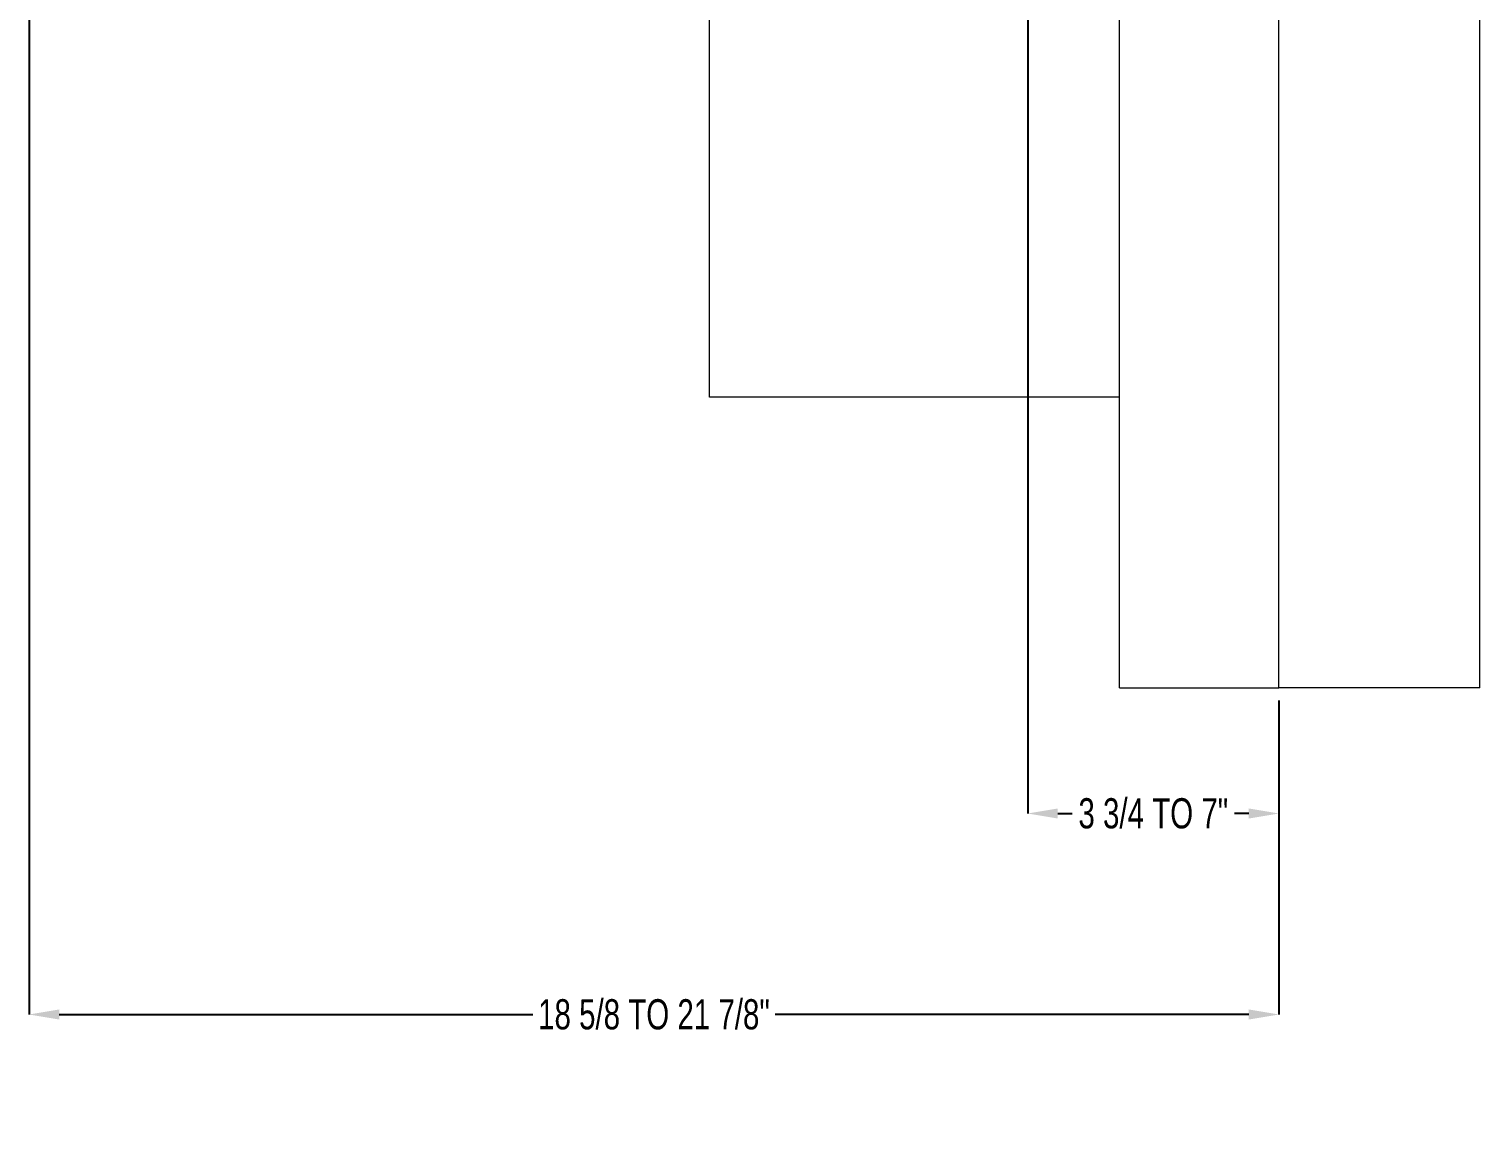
# Model space of a CAD drawing. Header units: inches. Extents: x 1.5 to 23.6, y 4.6 to 20.7.
# Drawn here: x 15 to 22.21, y 4.57 to 10.07 of the extents above; entities that cross this region are included whole.
import ezdxf

# ---------------------------------------------------------------- set-up
doc = ezdxf.new("R2010")
doc.units = ezdxf.units.IN
doc.header["$MEASUREMENT"] = 0
doc.header["$PDSIZE"] = -1
doc.layers.add('DIM', color=1, linetype='Continuous')
doc.styles.add('SLDTEXTSTYLE0', font='ARIAL.TTF', dxfattribs={"width": 0.7})
doc.dimstyles.new('SLDDIMSTYLE0', dxfattribs={"dimtxt": 0.15, "dimasz": 0.15, "dimexe": 0, "dimexo": 0.0625, "dimgap": 0.0375, "dimtad": 0, "dimtih": 1, "dimtoh": 1, "dimdec": 0, "dimlfac": 3, "dimrnd": 1e-09, "dimzin": 12, "dimdsep": 46, "dimtxsty": 'SLDTEXTSTYLE0', "dimsah": 1, "dimcen": 0.09, "dimadec": 0, "dimazin": 0, "dimtfac": 1, "dimtdec": 0, "dimtofl": 0, "dimtmove": 0, "dimatfit": 3, "dimfxl": 0, "dimtolj": 1, "dimtzin": 12, "dimarcsym": 0})

# ---------------------------------------------------------------- blocks, each defined once
blk = doc.blocks.new('*D10')
at = {"color": 0, "linetype": 'ByBlock', "lineweight": -2}
for p, q in [((14.9963, 10.5414), (14.9963, 5.1706)), ((21.214, 6.7331), (21.214, 5.1706)), ((15.1463, 5.1706), (17.5026, 5.1706)), ((21.064, 5.1706), (18.7077, 5.1706))]:
    blk.add_line(p, q, dxfattribs=at)
at = {"color": 0, "linetype": 'ByBlock'}
for points in [[(14.9963, 5.1706), (15.1463, 5.1456), (15.1463, 5.1956)], [(21.214, 5.1706), (21.064, 5.1456), (21.064, 5.1956)]]:
    blk.add_solid(points, dxfattribs=at)
at = {"layer": 'DEFPOINTS', "color": 0, "linetype": 'ByBlock'}
for p in [(14.9963, 10.6039), (21.214, 6.7956)]:
    blk.add_point(p, dxfattribs=at)
at = {"color": 0, "linetype": 'ByBlock', "insert": (18.1051, 5.1706), "char_height": 0.15, "attachment_point": 5, "style": 'SLDTEXTSTYLE0'}
blk.add_mtext('18 5/8 TO 21 7/8"', dxfattribs=at)
blk = doc.blocks.new('*D11')
at = {"color": 0, "linetype": 'ByBlock', "lineweight": -2}
for p, q in [((19.964, 11.3882), (19.964, 6.1706)), ((21.214, 6.7331), (21.214, 6.1706)), ((20.114, 6.1706), (20.1855, 6.1706)), ((21.064, 6.1706), (20.9925, 6.1706))]:
    blk.add_line(p, q, dxfattribs=at)
at = {"color": 0, "linetype": 'ByBlock'}
for points in [[(19.964, 6.1706), (20.114, 6.1456), (20.114, 6.1956)], [(21.214, 6.1706), (21.064, 6.1456), (21.064, 6.1956)]]:
    blk.add_solid(points, dxfattribs=at)
at = {"layer": 'DEFPOINTS', "color": 0, "linetype": 'ByBlock'}
for p in [(19.964, 11.4507), (21.214, 6.7956)]:
    blk.add_point(p, dxfattribs=at)
at = {"color": 0, "linetype": 'ByBlock', "insert": (20.589, 6.1706), "char_height": 0.15, "attachment_point": 5, "style": 'SLDTEXTSTYLE0'}
blk.add_mtext('3 3/4 TO 7"', dxfattribs=at)

msp = doc.modelspace()

# ---------------------------------------------------------------- linework, layer by layer
at = {"color": 7, "linetype": 'Continuous', "lineweight": 15}
for p, q in [((21.213982, 6.795604), (21.213982, 17.46227)), ((22.213982, 6.795604), (22.213982, 17.46227)), ((18.380649, 8.24238), (18.380649, 10.329046)), ((20.420649, 6.795604), (20.420649, 10.219047)), ((20.420649, 8.24238), (18.380649, 8.24238)), ((20.420649, 6.795604), (21.147982, 6.795604)), ((21.147982, 6.795604), (21.180982, 6.795604)), ((21.180982, 6.795604), (21.213982, 6.795604)), ((22.213982, 6.795604), (21.213982, 6.795604))]:
    msp.add_line(p, q, dxfattribs=at)

# ---------------------------------------------------------------- dimensions: what is measured, and where the dimension line sits
at = {"layer": 'DIM'}
for base, p1, text, picture, middle in [((21.213982, 6.170603), (19.963982, 11.450713), '<> TO 7"', '*D11', (20.588982, 6.170603)), ((21.213982, 5.170603), (14.996317, 10.603888), '<> TO 21 7/8"', '*D10', (18.10515, 5.170603))]:
    dim = msp.add_linear_dim(base=base, p1=p1, p2=(21.213982, 6.795604), text=text, dimstyle='SLDDIMSTYLE0', override={"dimdec": 4, "dimlunit": 5, "dimfrac": 2}, dxfattribs=at)
    dim.commit()
    dim.dimension.update_dxf_attribs({"geometry": picture, "text_midpoint": middle})

doc.saveas('drawing.dxf')
